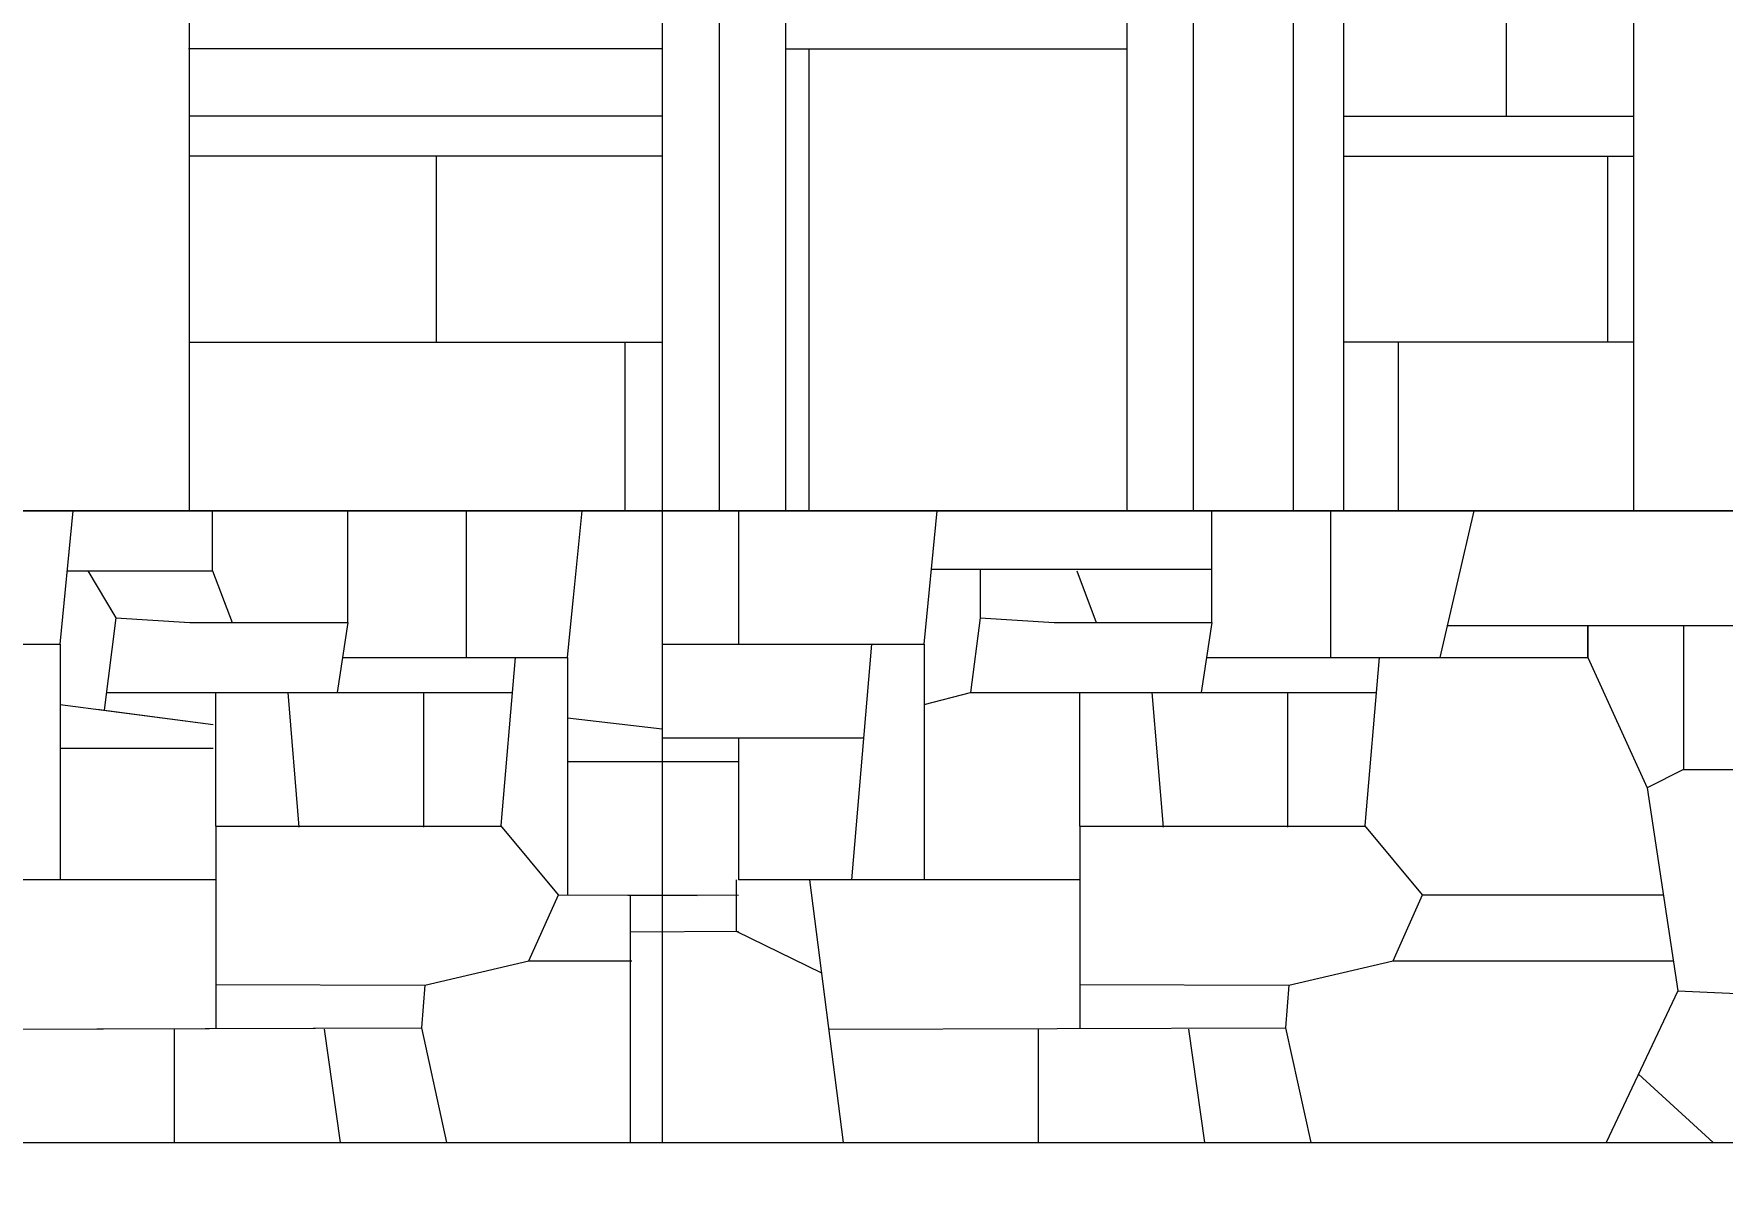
# Model space of a CAD drawing. Header units: millimetres. Extents: x -490789 to -449459, y 209001 to 327650.
# Drawn here: x -478947 to -475740, y 278378 to 280558 of the extents above; entities that cross this region are included whole.
import ezdxf

# ---------------------------------------------------------------- set-up
doc = ezdxf.new("R2010")
doc.units = ezdxf.units.MM
doc.header["$MEASUREMENT"] = 0
for name, color, linetype, lineweight in [('0_Ном._пера__15', 15, 'Continuous', 18), ('0_Ном._пера__25', 25, 'Continuous', 18), ('0_Ном._пера__7_Ном._пера__15_Ном._пера__15', 15, 'Continuous', 18), ('0_Ном._пера__7_Ном._пера__16_Ном._пера__16', 16, 'Continuous', 18), ('0_Ном._пера__7_Ном._пера__7_Ном._пера__7', 7, 'Continuous', 18), ('0_Ном._пера__85', 85, 'Continuous', 18), ('0_Ном_пера__13_Ном_пера__13_Ном_пера__13_Ном_пера__13_Ном_пера__13_Ном_пера__13_Ном_пера__13_Ном_пера__13_Ном_пера__13_Ном._пера__13_Ном_пера__13_Ном_пера__13_Ном_пера__13_Ном_пера__13_Ном_пера__13_Ном_пера__13_Ном_пера__13_Ном_пера__13_Ном_пера__13_Ном_4_Ном._пера__13', 13, 'Continuous', 18), ('0_Ном_пера__15_Ном_пера__15_Ном_пера__15_Ном_пера__15_Ном_пера__15_Ном_пера__15_Ном_пера__15_Ном._пера__15_Ном_пера__15_Ном_пера__15_Ном_пера__15_Ном_пера__15_Ном_пера__15_Ном_пера__15_Ном_пера__15_Ном_пера__15_Ном_пера__15_Ном_пера__15_Ном_пера__15_Ном_3_Ном._пера__15', 15, 'Continuous', 18), ('0_Ном_пера__15_Ном_пера__15_Ном_пера__15_Ном_пера__15_Ном_пера__15_Ном_пера__15_Ном_пера__15_Ном_пера__15_Ном_пера__15_Ном._пера__15_Ном_пера__15_Ном_пера__15_Ном_пера__15_Ном_пера__15_Ном_пера__15_Ном_пера__15_Ном_пера__15_Ном_пера__15_Ном_пера__15_Ном_3_Ном._пера__15', 15, 'Continuous', 18), ('0_Ном_пера__1_Ном_пера__1_Ном_пера__1_Ном._пера__1_Ном_пера__1_Ном_пера__1_Ном_пера__1_Ном_пера__1_Ном_пера__1_Ном_пера__1_Ном_пера__1_Ном_пера__1_Ном_пера__1_Ном_пера__1_Ном_пера__1_Ном_пера__1_Ном_пера__1_Ном_пера__1_Ном_пера__1_Ном_пера__1_Ном_пера___D_Ном._пера__1', 1, 'Continuous', 18), ('0_Ном_пера__7_Ном._пера__7_Ном_пера__7_Ном_пера__7_Ном_пера__7_Ном_пера__7_Ном_пера__7_Ном_пера__7_Ном_пера__7_Ном_пера__7_Ном_пера__7_Ном_пера__7_Ном_пера__7_Ном_пера__7_Ном_пера__7_Ном_пера__7_Ном_пера__7_Ном_пера__7_Ном_пера__7_Ном_пера__7_Ном_пера___7_Ном._пера__7', 7, 'Continuous', 18), ('0_Ном_пера__7_Ном_пера__7_Ном_пера__7_Ном._пера__7_Ном_пера__7_Ном_пера__7_Ном_пера__7_Ном_пера__7_Ном_пера__7_Ном_пера__7_Ном_пера__7_Ном_пера__7_Ном_пера__7_Ном_пера__7_Ном_пера__7_Ном_пера__7_Ном_пера__7_Ном_пера__7_Ном_пера__7_Ном_пера__7_Ном_пера___5_Ном._пера__7', 7, 'Continuous', 18), ('0_Ном_пера__7_Ном_пера__7_Ном_пера__7_Ном_пера__7_Ном_пера__7_Ном_пера__7_Ном_пера__7_Ном_пера__7_Ном_пера__7_Ном_пера__7_Ном_пера__7_Ном_пера__7_Ном_пера__7_Ном_пера__7_Ном_пера__7_Ном._пера__7_Ном_пера__7_Ном._пера__7_Ном_пера__7_Ном._пера__7_Ном_пера_2_Ном._пера__7', 7, 'Continuous', 18), ('0_Ном_пера__7_Ном_пера__7_Ном_пера__7_Ном_пера__7_Ном_пера__7_Ном_пера__7_Ном_пера__7_Ном_пера__7_Ном_пера__7_Ном_пера__7_Ном_пера__7_Ном_пера__7_Ном_пера__7_Ном_пера__7_Ном_пера__7_Ном_пера__7_Ном_пера__7_Ном_пера__7_Ном._пера__7_Ном_пера__7_Ном._пера__5_Ном._пера__7', 7, 'Continuous', 18), ('Опалубка_Ном_пера__7_Ном_пера__7_Ном_пера__7_Ном_пера__7_Ном_пера__7_Ном_пера__7_Ном_пера__7_Ном_пера__7_Ном_пера__7_Ном_пера__7_Ном_пера__1_Ном_пера__1_Ном_пера__1_Ном_пера__1_Ном_пера__1_Ном_пера__1_Ном_пера__1_Ном_пера__1_Ном_пера__1_Ном_пера__1_Ном__4_Ном._пера__25', 25, 'Continuous', 18), ('Опалубка_Ном_пера__7_Ном_пера__7_Ном_пера__7_Ном_пера__7_Ном_пера__7_Ном_пера__7_Ном_пера__7_Ном_пера__7_Ном_пера__7_Ном_пера__7_Ном_пера__1_Ном_пера__1_Ном_пера__1_Ном_пера__1_Ном_пера__1_Ном_пера__1_Ном_пера__1_Ном_пера__1_Ном_пера__1_Ном_пера__1_Ном__4_Ном._пера__65', 65, 'Continuous', 18), ('Опалубка_Ном_пера__7_Ном_пера__7_Ном_пера__7_Ном_пера__7_Ном_пера__7_Ном_пера__7_Ном_пера__7_Ном_пера__7_Ном_пера__7_Ном_пера__7_Ном_пера__1_Ном_пера__1_Ном_пера__1_Ном_пера__1_Ном_пера__1_Ном_пера__1_Ном_пера__1_Ном_пера__1_Ном_пера__1_Ном_пера__1_Ном__4_Ном._пера__85', 85, 'Continuous', 18)]:
    doc.layers.add(name, color=color, linetype=linetype, lineweight=lineweight)
doc.layers.add('Опалубка_Ном_пера__7_Ном_пера__7_Ном_пера__7_Ном_пера__7_Ном_пера__7_Ном_пера__7_Ном_пера__7_Ном_пера__7_Ном_пера__7_Ном_пера__7_Ном_пера__1_Ном_пера__1_Ном_пера__1_Ном_пера__1_Ном_пера__1_Ном_пера__1_Ном_пера__1_Ном_пера__1_Ном_пера__1_Ном_пера__1_Ном__4', color=7, linetype='Continuous')
doc.styles.add('СГЕНЕРИР_СТИЛЬ_1', font='')
doc.styles.get('СГЕНЕРИР_СТИЛЬ_1').set_extended_font_data('Arial')
doc.dimstyles.new('СГЕНЕРИР_СТИЛЬ__1', dxfattribs={"dimtxt": 250, "dimasz": 39.04812, "dimexe": 0.18, "dimexo": 0, "dimgap": 0.09, "dimtad": 1, "dimtih": 1, "dimtoh": 1, "dimdec": 0, "dimzin": 0, "dimdsep": 46, "dimtxsty": 'СГЕНЕРИР_СТИЛЬ_1', "dimblk": 'ARROWHEAD_6', "dimblk1": 'ARROWHEAD_6', "dimblk2": 'ARROWHEAD_6', "dimcen": 0.09, "dimclrd": 85, "dimclre": 85, "dimclrt": 25, "dimazin": 0, "dimtfac": 1, "dimtdec": 4, "dimtmove": 0, "dimatfit": 3, "dimfxl": 0, "dimtolj": 1, "dimtzin": 0, "dimarcsym": 0})
doc.dimstyles.new('СГЕНЕРИР_СТИЛЬ__2', dxfattribs={"dimtxt": 250, "dimasz": 39.04812, "dimexe": 0.18, "dimexo": 300, "dimgap": 0.09, "dimtad": 1, "dimtih": 1, "dimtoh": 1, "dimdec": 0, "dimzin": 0, "dimdsep": 46, "dimtxsty": 'СГЕНЕРИР_СТИЛЬ_1', "dimblk": 'ARROWHEAD_6', "dimblk1": 'ARROWHEAD_6', "dimblk2": 'ARROWHEAD_6', "dimcen": 0.09, "dimclrd": 85, "dimclre": 85, "dimclrt": 15, "dimazin": 0, "dimtfac": 1, "dimtdec": 4, "dimtmove": 0, "dimatfit": 3, "dimfxl": 0, "dimtolj": 1, "dimtzin": 0, "dimarcsym": 0})
doc.dimstyles.new('СГЕНЕРИР_СТИЛЬ__4', dxfattribs={"dimtxt": 250, "dimasz": 57, "dimexe": 0.18, "dimexo": 300, "dimgap": 0.09, "dimtad": 1, "dimtih": 1, "dimtoh": 1, "dimdec": 0, "dimzin": 0, "dimdsep": 46, "dimtxsty": 'СГЕНЕРИР_СТИЛЬ_1', "dimblk": 'ARROWHEAD_6', "dimblk1": 'ARROWHEAD_6', "dimblk2": 'ARROWHEAD_6', "dimcen": 0.09, "dimclrd": 85, "dimclre": 85, "dimclrt": 25, "dimazin": 0, "dimtfac": 1, "dimtdec": 4, "dimtmove": 0, "dimatfit": 3, "dimfxl": 0, "dimtolj": 1, "dimtzin": 0, "dimarcsym": 0})

# ---------------------------------------------------------------- blocks, each defined once
blk = doc.blocks.new('*D1')
at = {"layer": '0_Ном._пера__85', "linetype": 'Continuous'}
for p, q in [((-479076.9, 278451.3), (-479076.9, 277049.3)), ((-471391.2, 278446.5), (-471391.2, 277049.3)), ((-479056.3, 277108.4), (-479097.4, 277067.3)), ((-471411.7, 277067.3), (-471370.6, 277108.4)), ((-479076.9, 277087.8), (-479107.7, 277087.8)), ((-471391.2, 277087.8), (-479076.9, 277087.8)), ((-471360.4, 277087.8), (-471391.2, 277087.8))]:
    blk.add_line(p, q, dxfattribs=at)
at = {"layer": '0_Ном._пера__25', "insert": (-475661.5, 277137.8), "char_height": 250, "attachment_point": 7, "style": 'СГЕНЕРИР_СТИЛЬ_1'}
blk.add_mtext('\\A1;{\\fArial|b0|i0|c204|p38;7\xa0686}', dxfattribs=at)
blk = doc.blocks.new('ARROWHEAD_6')
at = {"color": 0, "linetype": 'Continuous', "lineweight": 0}
for p, q in [((0, 0), (-1, 0)), ((-0.5, -0.5), (0.5, 0.5))]:
    blk.add_line(p, q, dxfattribs=at)
blk = doc.blocks.new('*D3')
at = {"layer": '0_Ном._пера__85', "linetype": 'Continuous'}
for p, q in [((-479553.7, 275722.2), (-479553.7, 278151.3)), ((-469518.8, 275722.2), (-469518.8, 278151.3)), ((-479584.5, 275760.7), (-479553.7, 275760.7)), ((-479533.1, 275781.3), (-479574.2, 275740.2)), ((-479553.7, 275760.7), (-469518.8, 275760.7)), ((-469539.4, 275740.2), (-469498.3, 275781.3)), ((-469518.8, 275760.7), (-469488, 275760.7))]:
    blk.add_line(p, q, dxfattribs=at)
at = {"layer": '0_Ном._пера__15', "insert": (-475058.5, 275810.7), "char_height": 250, "attachment_point": 7, "style": 'СГЕНЕРИР_СТИЛЬ_1'}
blk.add_mtext('\\A1;{\\fArial|b0|i0|c204|p38;10\xa0035}', dxfattribs=at)
blk = doc.blocks.new('*D4')
at = {"layer": '0_Ном._пера__85', "linetype": 'Continuous'}
for p, q in [((-477753.7, 277723.4), (-477753.7, 278151.3)), ((-472653.2, 277723.4), (-472653.2, 278151.4)), ((-477733.1, 277782.5), (-477774.2, 277741.4)), ((-472673.8, 277741.4), (-472632.7, 277782.5)), ((-477784.5, 277761.9), (-477753.7, 277761.9)), ((-477753.7, 277761.9), (-472653.2, 277761.9)), ((-472653.2, 277761.9), (-472622.4, 277761.9))]:
    blk.add_line(p, q, dxfattribs=at)
at = {"layer": '0_Ном._пера__15', "insert": (-475630.9, 277811.9), "char_height": 250, "attachment_point": 7, "style": 'СГЕНЕРИР_СТИЛЬ_1'}
blk.add_mtext('\\A1;{\\fArial|b0|i0|c204|p38;5\xa0100}', dxfattribs=at)
blk = doc.blocks.new('*D13')
at = {"layer": 'Опалубка_Ном_пера__7_Ном_пера__7_Ном_пера__7_Ном_пера__7_Ном_пера__7_Ном_пера__7_Ном_пера__7_Ном_пера__7_Ном_пера__7_Ном_пера__7_Ном_пера__1_Ном_пера__1_Ном_пера__1_Ном_пера__1_Ном_пера__1_Ном_пера__1_Ном_пера__1_Ном_пера__1_Ном_пера__1_Ном_пера__1_Ном__4_Ном._пера__65', "linetype": 'Continuous'}
for p, q in [((-479524.2, 276426.4), (-479584.2, 276366.4)), ((-470885, 276366.4), (-470825, 276426.4))]:
    blk.add_line(p, q, dxfattribs=at)
at = {"layer": 'Опалубка_Ном_пера__7_Ном_пера__7_Ном_пера__7_Ном_пера__7_Ном_пера__7_Ном_пера__7_Ном_пера__7_Ном_пера__7_Ном_пера__7_Ном_пера__7_Ном_пера__1_Ном_пера__1_Ном_пера__1_Ном_пера__1_Ном_пера__1_Ном_пера__1_Ном_пера__1_Ном_пера__1_Ном_пера__1_Ном_пера__1_Ном__4_Ном._пера__85', "linetype": 'Continuous'}
for p, q in [((-479554.2, 276340.1), (-479554.2, 278151.3)), ((-470855, 276340.1), (-470855, 278151.3)), ((-479599.2, 276396.4), (-479554.2, 276396.4)), ((-479554.2, 276396.4), (-470855, 276396.4)), ((-470855, 276396.4), (-470810, 276396.4))]:
    blk.add_line(p, q, dxfattribs=at)
at = {"layer": 'Опалубка_Ном_пера__7_Ном_пера__7_Ном_пера__7_Ном_пера__7_Ном_пера__7_Ном_пера__7_Ном_пера__7_Ном_пера__7_Ном_пера__7_Ном_пера__7_Ном_пера__1_Ном_пера__1_Ном_пера__1_Ном_пера__1_Ном_пера__1_Ном_пера__1_Ном_пера__1_Ном_пера__1_Ном_пера__1_Ном_пера__1_Ном__4_Ном._пера__25', "insert": (-475632.1, 276446.4), "char_height": 250, "attachment_point": 7, "style": 'СГЕНЕРИР_СТИЛЬ_1'}
blk.add_mtext('\\A1;{\\fArial|b0|i0|c204|p38;8 700}', dxfattribs=at)
blk = doc.blocks.new('*D14')
at = {"layer": 'Опалубка_Ном_пера__7_Ном_пера__7_Ном_пера__7_Ном_пера__7_Ном_пера__7_Ном_пера__7_Ном_пера__7_Ном_пера__7_Ном_пера__7_Ном_пера__7_Ном_пера__1_Ном_пера__1_Ном_пера__1_Ном_пера__1_Ном_пера__1_Ном_пера__1_Ном_пера__1_Ном_пера__1_Ном_пера__1_Ном_пера__1_Ном__4_Ном._пера__65', "linetype": 'Continuous'}
for p, q in [((-479523.7, 277791.9), (-479583.7, 277731.9)), ((-477783.7, 277731.9), (-477723.7, 277791.9))]:
    blk.add_line(p, q, dxfattribs=at)
at = {"layer": 'Опалубка_Ном_пера__7_Ном_пера__7_Ном_пера__7_Ном_пера__7_Ном_пера__7_Ном_пера__7_Ном_пера__7_Ном_пера__7_Ном_пера__7_Ном_пера__7_Ном_пера__1_Ном_пера__1_Ном_пера__1_Ном_пера__1_Ном_пера__1_Ном_пера__1_Ном_пера__1_Ном_пера__1_Ном_пера__1_Ном_пера__1_Ном__4_Ном._пера__85', "linetype": 'Continuous'}
for p, q in [((-479553.7, 277705.7), (-479553.7, 278151.3)), ((-477753.7, 277705.7), (-477753.7, 278151.3)), ((-479598.7, 277761.9), (-479553.7, 277761.9)), ((-479553.7, 277761.9), (-477753.7, 277761.9)), ((-477753.7, 277761.9), (-477708.7, 277761.9))]:
    blk.add_line(p, q, dxfattribs=at)
at = {"layer": 'Опалубка_Ном_пера__7_Ном_пера__7_Ном_пера__7_Ном_пера__7_Ном_пера__7_Ном_пера__7_Ном_пера__7_Ном_пера__7_Ном_пера__7_Ном_пера__7_Ном_пера__1_Ном_пера__1_Ном_пера__1_Ном_пера__1_Ном_пера__1_Ном_пера__1_Ном_пера__1_Ном_пера__1_Ном_пера__1_Ном_пера__1_Ном__4_Ном._пера__25', "insert": (-479081.1, 277811.9), "char_height": 250, "attachment_point": 7, "style": 'СГЕНЕРИР_СТИЛЬ_1'}
blk.add_mtext('\\A1;{\\fArial|b0|i0|c204|p38;1\xa0800}', dxfattribs=at)

msp = doc.modelspace()

# ---------------------------------------------------------------- linework, layer by layer
at = {"layer": '0_Ном._пера__7_Ном._пера__15_Ном._пера__15', "linetype": 'Continuous'}
for p, q in [((-477608.2, 279651.2), (-477608.2, 279397.9)), ((-476211.8, 279651.2), (-476276.1, 279372.7)), ((-477241.7, 279540.4), (-476709.1, 279540.4)), ((-476262.1, 279433.4), (-475572, 279433.4)), ((-475995.4, 279372.7), (-475995.4, 279433.4)), ((-475995.4, 279433.4), (-475995.4, 279372.7)), ((-475813.3, 279433.4), (-475813.3, 279159.9)), ((-476276.1, 279372.7), (-475995.4, 279372.7)), ((-475995.4, 279372.7), (-475882.4, 279125.2)), ((-478601.4, 279052.3), (-478601.4, 279306.3)), ((-478601.4, 279052.3), (-478601.4, 279306.3)), ((-476960, 279052.3), (-476960, 279306.3)), ((-477608.2, 279220.4), (-477608.2, 278950.6)), ((-475813.3, 279159.9), (-475882.4, 279125.2)), ((-475813.3, 279159.9), (-475648.9, 279159.9)), ((-475882.4, 279125.2), (-475824, 278739.4)), ((-478601.4, 279052.3), (-478060, 279052.3)), ((-478601.4, 279052.3), (-478060, 279052.3)), ((-476960, 279052.3), (-476418.6, 279052.3)), ((-477612.7, 278950.6), (-477612.7, 278853.3)), ((-476309, 278921.9), (-475851.6, 278921.9)), ((-477814, 278851.7), (-477608.2, 278853.3)), ((-477612.7, 278853.3), (-477451, 278774.1)), ((-476169.6, 278796.4), (-475832.6, 278796.4)), ((-475824, 278739.4), (-475960.4, 278451.3)), ((-475824, 278739.4), (-475383.5, 278719.9)), ((-475898.8, 278581.3), (-475757.2, 278451.3))]:
    msp.add_line(p, q, dxfattribs=at)
at = {"layer": '0_Ном._пера__7_Ном._пера__16_Ном._пера__16', "linetype": 'Continuous'}
for p, q in [((-478601.4, 278950.6), (-479326.3, 278950.6)), ((-478601.4, 278950.6), (-478827.2, 278950.6)), ((-476960, 278950.6), (-477608.2, 278950.6)), ((-477473.7, 278950.6), (-477409.4, 278451.3))]:
    msp.add_line(p, q, dxfattribs=at)
at = {"layer": '0_Ном._пера__7_Ном._пера__7_Ном._пера__7', "linetype": 'Continuous'}
for p, q in [((-477753.7, 283020.6), (-477753.7, 278451.3)), ((-477645, 283030.2), (-477645, 279651.2)), ((-476745, 283020.6), (-476745, 279651.2)), ((-476554.9, 283020.6), (-476554.9, 279651.2)), ((-476458.8, 279651.2), (-476458.8, 283020.6)), ((-476458.8, 279651.2), (-476458.8, 283020.6)), ((-475908.7, 283020.6), (-475908.7, 279651.2)), ((-478652, 282331.3), (-478652, 279651.2)), ((-477645, 281667.1), (-477645, 279651.2)), ((-477519.2, 281671.3), (-477519.2, 279651.2)), ((-476870.8, 281670.3), (-476870.8, 279651.2)), ((-476745, 281667.1), (-476745, 279651.2)), ((-476745, 281667.1), (-476745, 279651.2)), ((-477753, 280528.8), (-478653, 280528.8)), ((-477519.2, 280528.8), (-476870.8, 280528.8)), ((-477474.6, 280528.8), (-477474.6, 279651.2)), ((-475957.8, 280325.3), (-475957.8, 279972.1)), ((-471142.1, 279651.2), (-479553.7, 279651.2)), ((-479552, 279651.2), (-469518.8, 279651.2)), ((-484997.9, 278451.3), (-468281.7, 278451.3)), ((-482318.5, 278451.3), (-464758.9, 278451.3))]:
    msp.add_line(p, q, dxfattribs=at)
at = {"layer": '0_Ном_пера__13_Ном_пера__13_Ном_пера__13_Ном_пера__13_Ном_пера__13_Ном_пера__13_Ном_пера__13_Ном_пера__13_Ном_пера__13_Ном._пера__13_Ном_пера__13_Ном_пера__13_Ном_пера__13_Ном_пера__13_Ном_пера__13_Ном_пера__13_Ном_пера__13_Ном_пера__13_Ном_пера__13_Ном_4_Ном._пера__13', "linetype": 'Continuous'}
for p, q in [((-477950.4, 278921.9), (-478060, 279053.7)), ((-477950.4, 278921.9), (-478060, 279053.7)), ((-476309, 278921.9), (-476418.6, 279053.7)), ((-478006.6, 278796.4), (-477950.4, 278921.9)), ((-478006.6, 278796.4), (-477950.4, 278921.9)), ((-476365.2, 278796.4), (-476309, 278921.9)), ((-478204.4, 278750.2), (-478006.6, 278796.4)), ((-478204.4, 278750.2), (-478006.6, 278796.4)), ((-476562.9, 278750.2), (-476365.2, 278796.4)), ((-479078.6, 278666.7), (-478210.8, 278669.5)), ((-478827.2, 278667.5), (-478210.8, 278669.5)), ((-478395.2, 278666.7), (-478365, 278451.4)), ((-478395.2, 278666.7), (-478365, 278451.4)), ((-477437.2, 278666.7), (-476569.4, 278669.5)), ((-476753.8, 278666.7), (-476723.6, 278451.4))]:
    msp.add_line(p, q, dxfattribs=at)
at = {"layer": '0_Ном_пера__15_Ном_пера__15_Ном_пера__15_Ном_пера__15_Ном_пера__15_Ном_пера__15_Ном_пера__15_Ном._пера__15_Ном_пера__15_Ном_пера__15_Ном_пера__15_Ном_пера__15_Ном_пера__15_Ном_пера__15_Ном_пера__15_Ном_пера__15_Ном_пера__15_Ном_пера__15_Ном_пера__15_Ном_3_Ном._пера__15', "linetype": 'Continuous'}
for p, q in [((-478125.7, 279651.2), (-478125.7, 279372.7)), ((-476484.2, 279651.2), (-476484.2, 279372.7)), ((-478125.7, 279487.5), (-478125.7, 279372.7)), ((-478207.1, 279306.3), (-478207.1, 279050.3)), ((-478207.1, 279306.3), (-478207.1, 279050.3)), ((-476565.6, 279306.3), (-476565.6, 279050.3)), ((-478897.1, 279200.4), (-478606.1, 279200.4)), ((-478827.2, 279200.4), (-478606.1, 279200.4)), ((-477933, 279175.2), (-477608.2, 279175.2)), ((-478204.4, 278750.2), (-478210.8, 278669.5)), ((-478204.4, 278750.2), (-478210.8, 278669.5)), ((-476562.9, 278750.2), (-476569.4, 278669.5))]:
    msp.add_line(p, q, dxfattribs=at)
at = {"layer": '0_Ном_пера__15_Ном_пера__15_Ном_пера__15_Ном_пера__15_Ном_пера__15_Ном_пера__15_Ном_пера__15_Ном_пера__15_Ном_пера__15_Ном._пера__15_Ном_пера__15_Ном_пера__15_Ном_пера__15_Ном_пера__15_Ном_пера__15_Ном_пера__15_Ном_пера__15_Ном_пера__15_Ном_пера__15_Ном_3_Ном._пера__15', "linetype": 'Continuous'}
for p, q in [((-478897.1, 279397.9), (-478872.3, 279651.2)), ((-478607.5, 279537.2), (-478607.5, 279651.2)), ((-478350.6, 279439.2), (-478350.6, 279651.2)), ((-477933, 279372.7), (-477905.6, 279651.2)), ((-477255.7, 279397.9), (-477230.8, 279651.2)), ((-476709.1, 279439.2), (-476709.1, 279651.2)), ((-477149.7, 279540.4), (-477149.7, 279448.4)), ((-478883.5, 279537.2), (-478607.5, 279537.2)), ((-478844.4, 279537.2), (-478791.1, 279448.4)), ((-478844.4, 279537.2), (-478607.5, 279537.2)), ((-478607.5, 279537.2), (-478570.4, 279439.2)), ((-476966.1, 279537.2), (-476929, 279439.2)), ((-478814.6, 279487.5), (-478791.1, 279448.4)), ((-478588.8, 279487.5), (-478570.4, 279439.2)), ((-478350.6, 279439.2), (-478350.6, 279487.5)), ((-477933, 279372.7), (-477921.7, 279487.5)), ((-478791.1, 279448.4), (-478813.1, 279272.6)), ((-478791.1, 279448.4), (-478813.1, 279272.6)), ((-478791.1, 279448.4), (-478650.4, 279439.2)), ((-478791.1, 279448.4), (-478650.4, 279439.2)), ((-477149.7, 279448.4), (-477167.5, 279306.3)), ((-477149.7, 279448.4), (-477009, 279439.2)), ((-478650.4, 279439.2), (-478350.6, 279439.2)), ((-478650.4, 279439.2), (-478350.6, 279439.2)), ((-478350.6, 279439.2), (-478371.1, 279306.3)), ((-478350.6, 279439.2), (-478371.1, 279306.3)), ((-477009, 279439.2), (-476709.1, 279439.2)), ((-476709.1, 279439.2), (-476729.7, 279306.3)), ((-479451.7, 279397.9), (-478897.1, 279397.9)), ((-478897.1, 279397.9), (-478897.1, 278950.6)), ((-477753.7, 279397.9), (-477255.7, 279397.9)), ((-477355.6, 279397.9), (-477393.6, 278950.6)), ((-477255.7, 279397.9), (-477255.7, 278950.6)), ((-478360.8, 279372.7), (-477933, 279372.7)), ((-478360.8, 279372.7), (-477933, 279372.7)), ((-478032.9, 279372.7), (-478060, 279053.7)), ((-478032.9, 279372.7), (-478060, 279053.7)), ((-477933, 279372.7), (-477933, 278921.9)), ((-477933, 279372.7), (-477933, 278921.9)), ((-476719.4, 279372.7), (-476276.1, 279372.7)), ((-476391.5, 279372.7), (-476418.6, 279053.7)), ((-478897.1, 279283.6), (-478606.2, 279245.6)), ((-478808.9, 279306.3), (-478038.5, 279306.3)), ((-478808.9, 279306.3), (-478038.5, 279306.3)), ((-478464.8, 279306.3), (-478443.4, 279050.3)), ((-478464.8, 279306.3), (-478443.4, 279050.3)), ((-477255.7, 279283.6), (-477167.5, 279306.3)), ((-477167.5, 279306.3), (-476397.1, 279306.3)), ((-476823.4, 279306.3), (-476801.9, 279050.3)), ((-478827.2, 279274.5), (-478606.2, 279245.6)), ((-477933, 279258.4), (-477753.7, 279237.4)), ((-477753.7, 279220.4), (-477371.8, 279220.4)), ((-478601.4, 279052.3), (-478601.4, 278667.8)), ((-478601.4, 279052.3), (-478601.4, 278667.8)), ((-476960, 279052.3), (-476960, 278667.8)), ((-477950.4, 278921.9), (-477608.2, 278921.1)), ((-477950.4, 278921.9), (-477686.9, 278920.8)), ((-477814, 278921.6), (-477814, 278451.3)), ((-478006.6, 278796.4), (-477811, 278796.4)), ((-478006.6, 278796.4), (-477822.7, 278796.4)), ((-476365.2, 278796.4), (-476169.6, 278796.4)), ((-478601.4, 278751.8), (-478204.4, 278750.2)), ((-478601.4, 278751.8), (-478204.4, 278750.2)), ((-476960, 278751.8), (-476562.9, 278750.2)), ((-478680.5, 278666.7), (-478680.5, 278451.4)), ((-478680.5, 278666.7), (-478680.5, 278451.4)), ((-478210.8, 278669.5), (-478162.9, 278451.4)), ((-478210.8, 278669.5), (-478162.9, 278451.4)), ((-477039.1, 278666.7), (-477039.1, 278451.4)), ((-476569.4, 278669.5), (-476521.5, 278451.4))]:
    msp.add_line(p, q, dxfattribs=at)
at = {"layer": '0_Ном_пера__1_Ном_пера__1_Ном_пера__1_Ном._пера__1_Ном_пера__1_Ном_пера__1_Ном_пера__1_Ном_пера__1_Ном_пера__1_Ном_пера__1_Ном_пера__1_Ном_пера__1_Ном_пера__1_Ном_пера__1_Ном_пера__1_Ном_пера__1_Ном_пера__1_Ном_пера__1_Ном_пера__1_Ном_пера__1_Ном_пера___D_Ном._пера__1', "linetype": 'Continuous'}
for p, q in [((-477753.7, 280401.4), (-478652, 280401.4)), ((-477785.3, 280401.4), (-478375.1, 280401.4)), ((-476458.8, 280401.4), (-475909.1, 280401.4)), ((-477753.7, 280325.3), (-478652, 280325.3)), ((-477785.3, 280325.3), (-478375.1, 280325.3)), ((-476458.8, 280325.3), (-475909.1, 280325.3))]:
    msp.add_line(p, q, dxfattribs=at)
at = {"layer": '0_Ном_пера__7_Ном._пера__7_Ном_пера__7_Ном_пера__7_Ном_пера__7_Ном_пера__7_Ном_пера__7_Ном_пера__7_Ном_пера__7_Ном_пера__7_Ном_пера__7_Ном_пера__7_Ном_пера__7_Ном_пера__7_Ном_пера__7_Ном_пера__7_Ном_пера__7_Ном_пера__7_Ном_пера__7_Ном_пера__7_Ном_пера___7_Ном._пера__7', "linetype": 'Continuous'}
msp.add_line((-478182.4, 279972.1), (-478182.4, 280325.3), dxfattribs=at)
msp.add_line((-478182.4, 279972.1), (-478182.4, 280325.3), dxfattribs=at)
at = {"layer": '0_Ном_пера__7_Ном_пера__7_Ном_пера__7_Ном._пера__7_Ном_пера__7_Ном_пера__7_Ном_пера__7_Ном_пера__7_Ном_пера__7_Ном_пера__7_Ном_пера__7_Ном_пера__7_Ном_пера__7_Ном_пера__7_Ном_пера__7_Ном_пера__7_Ном_пера__7_Ном_пера__7_Ном_пера__7_Ном_пера__7_Ном_пера___5_Ном._пера__7', "linetype": 'Continuous'}
msp.add_line((-476150.3, 280721.7), (-476150.3, 280401.4), dxfattribs=at)
at = {"layer": '0_Ном_пера__7_Ном_пера__7_Ном_пера__7_Ном_пера__7_Ном_пера__7_Ном_пера__7_Ном_пера__7_Ном_пера__7_Ном_пера__7_Ном_пера__7_Ном_пера__7_Ном_пера__7_Ном_пера__7_Ном_пера__7_Ном_пера__7_Ном._пера__7_Ном_пера__7_Ном._пера__7_Ном_пера__7_Ном._пера__7_Ном_пера_2_Ном._пера__7', "linetype": 'Continuous'}
for p, q in [((-477824.5, 279972.1), (-477824.5, 279651.2)), ((-476355.2, 279972.1), (-476355.2, 279651.2))]:
    msp.add_line(p, q, dxfattribs=at)
at = {"layer": '0_Ном_пера__7_Ном_пера__7_Ном_пера__7_Ном_пера__7_Ном_пера__7_Ном_пера__7_Ном_пера__7_Ном_пера__7_Ном_пера__7_Ном_пера__7_Ном_пера__7_Ном_пера__7_Ном_пера__7_Ном_пера__7_Ном_пера__7_Ном_пера__7_Ном_пера__7_Ном_пера__7_Ном._пера__7_Ном_пера__7_Ном._пера__5_Ном._пера__7', "linetype": 'Continuous'}
for p, q in [((-478652, 279972.1), (-477753.7, 279972.1)), ((-478375.1, 279972.1), (-477785.3, 279972.1)), ((-475909.1, 279972.1), (-476458.8, 279972.1))]:
    msp.add_line(p, q, dxfattribs=at)

# ---------------------------------------------------------------- dimensions: what is measured, and where the dimension line sits
at = {"color": 85, "linetype": 'Continuous', "lineweight": 18}
for base, p1, p2, picture, middle in [((-472653.222, 277761.9088), (-477753.6849, 278451.3465), (-472653.222, 278451.3539), '*D4', (-475203.4535, 277936.9088)), ((-469518.8, 275760.7), (-479553.7, 278451.3), (-469518.8, 278451.3), '*D3', (-474536.3, 275935.7))]:
    dim = msp.add_linear_dim(base=base, p1=p1, p2=p2, dimstyle='СГЕНЕРИР_СТИЛЬ__2', dxfattribs=at)
    dim.commit()
    dim.dimension.update_dxf_attribs({"geometry": picture, "text_midpoint": middle, "dimtype": 160})
dim = msp.add_linear_dim(base=(-479076.9, 277087.8), p1=(-471391.2, 278446.5), p2=(-479076.9, 278451.3), angle=180, dimstyle='СГЕНЕРИР_СТИЛЬ__1', dxfattribs=at)
dim.commit()
dim.dimension.update_dxf_attribs({"geometry": '*D1', "text_midpoint": (-475234, 277262.8), "dimtype": 160})
at = {"layer": 'Опалубка_Ном_пера__7_Ном_пера__7_Ном_пера__7_Ном_пера__7_Ном_пера__7_Ном_пера__7_Ном_пера__7_Ном_пера__7_Ном_пера__7_Ном_пера__7_Ном_пера__1_Ном_пера__1_Ном_пера__1_Ном_пера__1_Ном_пера__1_Ном_пера__1_Ном_пера__1_Ном_пера__1_Ном_пера__1_Ном_пера__1_Ном__4', "color": 85, "linetype": 'Continuous', "lineweight": 18}
dim = msp.add_linear_dim(base=(-477753.7, 277761.9), p1=(-479553.7, 278451.3), p2=(-477753.7, 278451.3), dimstyle='СГЕНЕРИР_СТИЛЬ__4', dxfattribs=at)
dim.commit()
dim.dimension.update_dxf_attribs({"geometry": '*D14', "text_midpoint": (-478653.7, 277936.9), "dimtype": 160})
dim = msp.add_linear_dim(base=(-470855, 276396.4), p1=(-479554.2, 278451.3), p2=(-470855, 278451.3), text='8 700', dimstyle='СГЕНЕРИР_СТИЛЬ__4', dxfattribs=at)
dim.commit()
dim.dimension.update_dxf_attribs({"geometry": '*D13', "text_midpoint": (-475204.6, 276571.4), "dimtype": 160})

doc.saveas('drawing.dxf')
